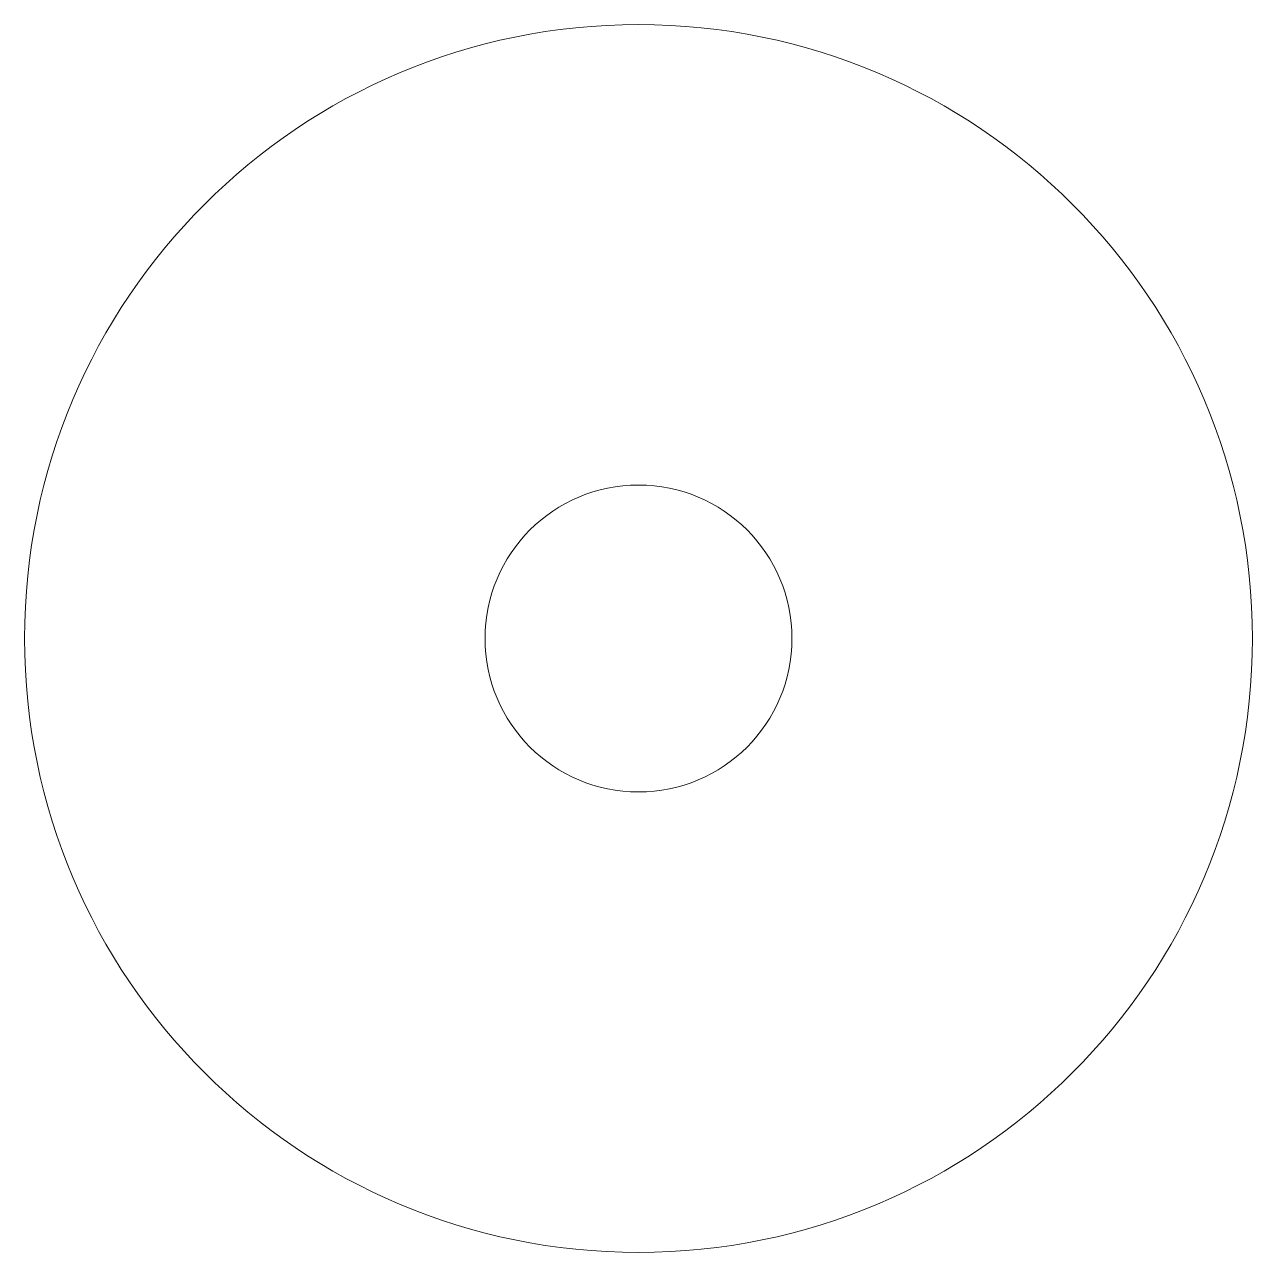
# Model space of a CAD drawing. Extents: x 0 to 80, y 0 to 80.
import ezdxf

# ---------------------------------------------------------------- set-up
doc = ezdxf.new("R2010")
doc.units = 0
doc.header["$MEASUREMENT"] = 0
doc.layers.get('0').update_dxf_attribs({"linetype": 'CONTINUOUS', "lineweight": 0})

msp = doc.modelspace()

# ---------------------------------------------------------------- linework, layer by layer
at = {"lineweight": 0}
for radius in [40, 10]:
    msp.add_circle((40, 40), radius, dxfattribs=at)

doc.saveas('drawing.dxf')
